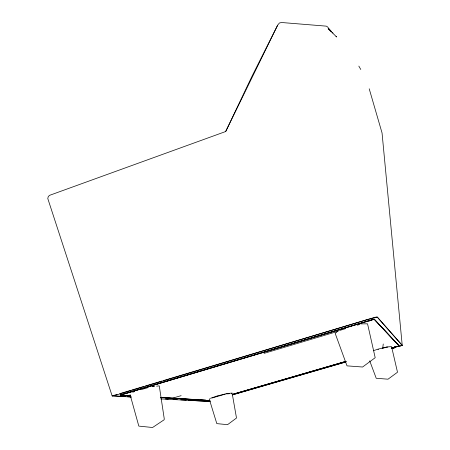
<?xml version="1.0" encoding="UTF-8"?>
<svg xmlns="http://www.w3.org/2000/svg" width="450" height="450" viewBox="0 0 450 450"><rect width="100%" height="100%" fill="white"/><g stroke="black" fill="none" stroke-linecap="round" stroke-linejoin="round"><path stroke-width="0.67" d="M382.68 348.654L383.243 343.98M369.208 88.791L382.05 132.953L402.221 345.364L399.651 346.196L402.221 345.364L377.263 317.076A2.936 0.427 -16 0 0 374.13 317.565L114.536 395.527L112.14 395.916L47.779 198.518L48.285 196.543L49.551 195.345L225.692 131.518L252.107 76.011L277.656 25.183L279.371 23.018L281.498 22.5L326.289 26.145L327.476 26.843L331.661 31.866L328.134 28.648L336.634 36.968L336.026 36.321M225.692 131.518L277.656 25.183M210.043 398.464L209.43 399.606L216.816 423.619L227.554 424.671L236.498 418.022L232.116 393.007M338.068 330.812L335.205 333.456L347.017 365.861L362.588 367.014L375.193 357.705L367.549 323.814L361.266 323.887M112.14 395.916L117.056 394.453M210.679 398.239L217.035 396.017L226.249 393.744L231.463 393.086M373.438 350.702L377.927 349.166L387.101 346.916L391.562 346.629L397.502 372.234L388.024 379.192L376.228 378.281L369.714 360.855M132.643 392.209L134.606 391.596M339.632 330.457L345.656 328.601M119.745 393.649L130.494 390.437M131.839 390.032L143.938 386.415M145.282 386.016L162.079 380.987M163.423 380.588L367.706 319.494L377.263 317.076L402.221 345.364M152.393 386.674L153.737 386.269M264.054 353.363L338.046 331.29M218.205 396.208L225.236 394.11M382.14 348.463L386.572 347.141L387.787 347.175M160.763 397.479L172.654 398.149L181.125 395.662M232.194 394.397L346.072 361.311M232.178 394.554L345.96 361.389M357.328 325.159L359.938 324.399M141.621 389.475L148.213 387.568M232.234 394.554L346.118 361.474M391.809 348.199L399.201 346.05L374.243 319.343L120.178 395.196L130.68 395.826M232.543 394.774L345.864 361.924M232.431 394.903L345.825 361.963M212.057 397.952L217.221 396.495M188.286 400.264L209.053 401.479L210.51 401.243M151.931 386.623L154.603 386.353M156.606 386.151L159.278 385.881L164.244 418.748L164.138 419.782L152.572 427.5L138.819 426.105L130.061 394.588M226.564 393.879L229.309 393.739M209.61 401.423L160.723 398.902M130.674 395.786L120.178 395.196L374.175 319.118L399.15 345.892L391.748 348.047L399.15 345.892L374.175 319.118L120.133 394.982L122.934 395.151M125.629 396.608L112.365 395.837L131.282 397.052M127.024 396.692L131.214 396.934M165.42 398.931L168.21 399.094M173.059 399.375L177.21 399.617M180.669 399.819L186.21 400.146M125.736 395.319L130.641 395.618M160.751 397.434L198.855 399.729M200.233 399.814L205.751 400.146M207.821 400.269L209.886 400.393M160.791 397.62L209.925 400.551L172.654 398.149M369.197 320.974L367.706 319.494L369.163 320.946M332.376 32.422L332.989 33.081M378.022 349.234L378.338 349.599M217.282 396.039L217.564 396.399M358.83 66.099L360.787 69.486M231.474 393.643L231.356 393.227L231.424 393.637M395.775 347.456L391.731 348.626L395.775 347.456L394.802 346.483L395.775 347.456"/></g></svg>
